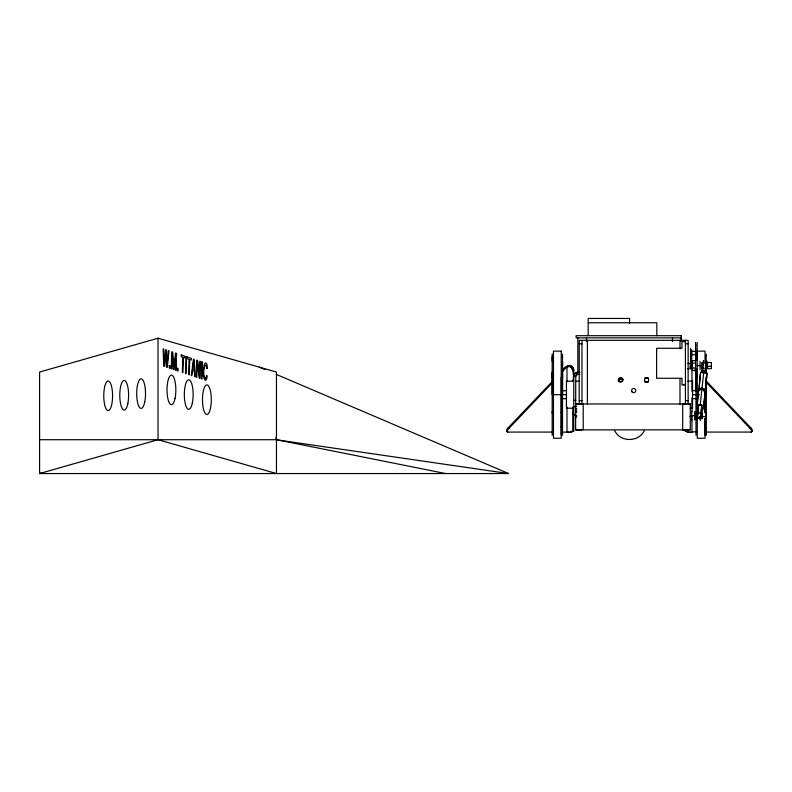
<?xml version="1.0" encoding="UTF-8"?>
<svg xmlns="http://www.w3.org/2000/svg" width="792" height="792" viewBox="0 0 792 792"><rect width="100%" height="100%" fill="white"/><g stroke="black" fill="none" stroke-linecap="round" stroke-linejoin="round"><path stroke-width="1.19" d="M562.518 378.022L562.518 362.696M691.763 417.513L691.763 415.661L696.416 415.661L696.416 416.176M692.386 367.072L692.386 366.488M692.386 364.696L690.327 364.35L692.386 364.449M692.386 364.063L690.327 363.696L690.327 367.488L692.436 367.478M695.98 391.129L695.98 372.082M696.416 416.701L696.416 415.087M698.257 412.533L697.039 413.236L698.197 412.464L696.237 415.929L696.416 413.77L697.227 412.978L696.613 413.998M701.811 364.835L701.801 366.151M701.811 367.429L701.811 366.627M701.811 367.052L702.949 368.419L702.89 367.092M705.029 391.1L705.029 412.602L705.029 391.169M562.518 372.082L562.518 394.683M695.594 351.886L695.604 348.203M552.173 361.35L552.173 356.697M562.518 364.558L562.518 361.35M706.316 363.409L706.325 361.35M695.594 346.559L695.594 344.213M701.95 416.958L701.544 418.057C699.009 420.156 702.128 412.86 700.445 412.493M697.96 412.493L697.485 418.285L696.643 417.552L697.465 418.107M690.594 351.579L690.614 350.698M706.999 373.596L705.326 391.278L706.999 373.596L705.712 368.983L705.276 372.953L702.187 372.715L703.474 360.617L703.553 362.706M705.276 372.953L705.306 371.735M706.009 370.498L706.246 368.26L707.563 366.825M702.732 415.929L702.098 416.384L701.405 415.79L702.464 415.226L702.177 415.81M707.563 366.617L707.563 365.775M698.059 412.929L696.495 414.503M553.459 376.735L553.459 374.824M697.267 376.735L697.267 374.824M552.173 413.058L552.173 411.592M561.221 412.642L561.221 376.992M705.246 368.923C707.533 364.181 706.325 351.232 705.296 371.893M705.029 394.683L706.325 394.683L706.325 376.735L706.325 435.273M561.221 427.046L561.221 412.385M697.386 417.859L696.96 417.275L697.356 420.275M700.445 418.166L700.445 420.512M700.484 417.433L701.742 404.91L701.365 412.503L703.504 408.157L705.197 392.436L705.187 390.476L701.91 389.248L698.663 389.971L696.97 405.692L698.277 412.266M706.642 362.944L706.672 361.063C706.791 364.508 706.553 362.122 706.256 362.983L705.969 362.479M705.029 427.046L705.029 418.483L705.029 438.233L697.267 438.233L697.267 416.691L698.108 418.186M552.173 376.992L552.173 372.082M696.049 415.85L696.455 414.246M702.484 363.33C700.623 364.973 704.316 360.904 703.415 363.152M579.942 374.319L576.952 374.398L575.754 376.042C570.775 376.18 577.299 370.27 579.942 372.359M703.365 365.587C704.731 362.815 701.098 365.914 702.979 365.587L703.662 362.36L703.058 362.637M706.325 362.33L707.038 363.152M697.386 417.226L698.643 404.672L698.257 409.276L696.97 405.692M705.989 364.043C707.85 363.904 704.147 368.963 707.127 365.587L706.939 364.27L705.959 364.27M561.221 435.036L561.221 426.68M705.029 435.036L705.029 426.68M707.563 366.488L711.364 366.27M705.949 368.072C708.543 367.171 703.623 369.389 706.108 368.221M698.801 390.773L700.474 373.101L702.613 368.745L702.633 370.745M696.98 407.652L698.663 389.971M699.158 387.407L700.474 373.101M702.187 372.715L702.613 368.745M701.91 389.248L700.227 404.959L701.771 405.544M700.247 389.912L702.039 388.09L703.732 372.369M701.365 412.503L701.682 409.523M701.385 413.414L701.702 410.464M703.504 408.157L705.187 390.476L703.553 390.921M700.732 418.354L700.801 417.711L701.554 418.087L699.94 418.928L701.425 418.136L700.673 418.562M702.385 416.948L702.177 417.433M581.13 429.838L575.636 429.749L575.754 376.042L577.477 374.319L577.477 372.359L574.398 374.141M706.157 368.023L705.712 368.676L707.296 367.775M702.177 416.562L702.177 415.424M706.088 365.498L705.919 364.498C705.395 365.607 708.632 364.181 706.088 365.587M575.764 372.834L574.141 374.467L573.784 376.042L574.952 373.359L577.477 372.359M575.754 376.042L576.952 374.398M573.784 376.042L574.121 374.557M691.634 352.361L691.634 353.697M705.989 366.825L705.424 367.369L705.989 367.013M572.755 406.92L572.755 431.412L570.389 432.254L562.063 432.076M618.275 381.229L618.384 378.992M705.959 364.172L706.325 354.093M703.682 390.575L702.039 388.09L698.782 388.813M702.524 363.152C702.108 364.033 704.603 363.508 702.553 363.122M691.624 350.698L691.634 351.579M701.346 409.513L703.494 406.197M622.274 381.467L622.651 378.982L621.255 377.933M706.207 368.221L707.167 367.736M644.203 430.798C638.689 442.372 620.275 442.372 614.76 430.798M702.167 417.532C701.029 417.79 702.831 417.859 701.682 417.127M697.504 416.948L698.039 417.839A1.317 0.812 0 0 0 698.079 418.493M552.202 432.076L507.84 432.076L507.147 431.412A3.396 1.297 -46.4 0 1 508.088 427.898L552.806 380.932M562.082 371.181C564.013 365.508 573.487 362.677 573.784 370.636L573.784 431.412L571.121 431.412M507.84 432.076A3.396 1.297 -46.4 0 1 508.781 428.561L552.648 382.477M561.934 372.725C570.814 358.925 575.15 370.636 572.755 381.576M703.415 363.033L702.959 363.152M706.216 363.162L703.415 362.706M572.755 431.412L570.705 432.224L566.993 432.076L566.993 406.93M705.533 432.076L751.123 432.076A3.396 1.297 46.4 0 0 750.192 428.561L750.885 427.898L706.167 380.932M751.123 432.076L751.816 431.412A3.396 1.297 46.4 0 0 750.885 427.898M696.416 415.899L696.861 414.216L696.416 415.503M705.91 368.775L706.712 368.32L705.187 368.775M705.444 368.181L707.563 366.914M699.554 418.661L700.237 418.859M697.663 413.137L697.158 413.563M703.464 362.399L702.603 363.033L703.761 362.518M566.993 367.409L568.22 366.508L570.567 366.597L571.745 367.567L572.755 370.636L573.784 370.636C574.101 366.795 569.191 363.577 566.3 366.745L566.993 367.409L566.993 381.774M703.702 362.687L703.167 362.954M699.683 417.671L700.603 417.107M700.772 414.751L701.732 414.167L701.019 416.533L702.177 415.988M703.969 362.271L702.682 363.003M620.284 377.933L618.691 379.982L619.987 381.922M42.045 473.2L39.6 473.547L158.034 439.708L276.457 473.547L276.457 372.042L158.034 338.204L39.6 372.042L39.6 473.547L508.583 473.547L276.319 374.398M701.108 389.199L702.276 389.149M701.811 363.746L701.811 364.676M706.187 368.696L705.335 368.864L706.028 368.379M690.327 366.825L692.386 366.637M686.545 403.95L690.278 403.89L690.278 429.749L684.783 429.838M687.614 403.93L688.139 403.89M622.74 379.358L618.799 379.507L622.839 379.734M692.564 367.221L690.327 367.3L692.624 367.3M701.663 414.018L702.177 414.018M686.545 429.818L690.278 429.749L684.536 429.838M686.149 403.96L690.278 403.89L684.783 403.969M686.149 429.818L688.139 429.64M619.225 378.645L622.304 378.596M690.327 367.488L692.386 367.448M703.108 367.508L701.663 366.904M687.515 403.989L682.704 403.979L682.704 429.878L685.258 429.868M701.89 365.587L701.742 364.27L702.435 364.27L702.009 365.587L697.148 365.587M685.605 404.009L583.209 403.979L583.209 429.878L682.704 429.848M682.704 429.878L685.605 429.868M588.199 322.76L656.835 322.76L656.835 335.699M685.427 341.629L681.971 341.629L681.971 348.272L656.627 348.272L656.627 378.269L681.971 378.269L681.971 384.912L685.427 384.912M579.239 343.768L581.962 343.768M685.427 343.768L688.139 343.768M690.594 349.995L691.634 349.995L691.634 362.063L690.594 362.063M695.594 351.391L691.456 351.391L691.456 360.687M695.594 352.311L697.148 352.311M691.456 354.757L695.594 354.757M696.376 356.38L697.148 356.38M695.594 360.608L692.386 360.608L692.386 370.567L695.594 370.567L695.594 342.421M692.386 363.102L695.594 363.102M688.01 363.33L690.594 363.33M706.009 365.587L705.415 365.587M690.327 366.003L692.436 366.003M705.236 366.914C706.573 368.498 706.296 366.211 706.702 367.359L706.563 368.023M692.386 368.082L695.594 368.082M687.496 368.785L690.594 368.785L690.594 348.272M644.846 377.873L648.539 377.873M573.428 381.17L566.438 381.17L566.438 408.207L573.428 408.207M575.754 381.17L579.199 381.17M687.872 381.17L692.525 381.17L692.525 408.207L690.198 408.207M644.846 382.081L648.539 382.081M561.508 390.713L566.438 390.713M692.525 390.634L696.227 390.634M566.438 394.683L552.173 394.683L552.173 376.735M692.525 394.683L699.484 394.683M561.508 398.663L566.438 398.663M692.525 398.663L696.227 398.663M573.784 400.386L575.754 400.386M579.239 400.673L581.962 400.673M685.427 400.673L688.139 400.673M581.13 403.969L575.636 403.89L578.299 403.93M579.239 404.118L581.962 404.118M685.427 404.118L688.139 404.118M575.636 406.336L576.705 406.336M573.784 406.633L575.754 406.633M575.636 408.494L576.705 408.494M575.636 410.098L576.705 410.098M575.636 411.721L576.705 411.721M575.636 411.85L576.705 411.85M572.755 414.167L573.784 414.167M573.784 415.117L575.754 415.117M575.636 415.701L576.705 415.701M689.862 416.265L692.327 416.265M697.079 416.265L696.109 416.701L696.861 417.592L696.416 416.533M700.118 416.265L702.177 416.265M702.177 416.651L705.969 416.651M575.636 416.968L576.705 416.968M695.703 417.038L696.416 417.038M575.636 429.413L576.705 429.413M575.636 429.64L576.705 429.64M687.842 431.412L685.179 431.412L685.179 430.106M696.901 432.076C694.505 430.571 686.298 434.828 686.218 430.106M39.6 439.708L276.457 439.708L445.639 473.547M690.327 363.884L692.436 363.884M580.308 404.009L583.209 404.019M580.308 429.868L583.209 429.878M690.327 367.082L692.624 367.102M578.408 403.989L581.377 403.979M581.377 429.838L575.636 429.749L579.764 429.818M690.327 363.696L692.386 363.726M579.764 403.96L575.636 403.89M579.368 403.95L577.774 403.89M579.368 429.818L577.774 429.64M619.819 378.17L621.977 378.259M619.176 378.715L622.571 378.903M702.276 370.785L705.365 371.022M702.187 372.2L705.276 372.438M701.643 389.1L703.167 389.397M698.673 404.791L701.771 405.029M698.574 405.138L701.672 405.375M697.732 412.998L700.821 413.236M702.177 417.047L700.138 416.651M699.613 418.404L700.138 418.72M508.583 473.547L276.457 439.808L275.893 437.432M701.059 413.572L701.732 413.731M700.197 412.87L700.9 413.048M702.86 368.042L702.296 368.032L702.91 368.468M702.039 388.09L705.306 389.317M700.762 415.008L702.177 415.909M699.989 416.642L700.613 416.909M259.33 367.142L264.993 369.567M706.167 362.568L707.127 363.152M508.088 427.898L508.781 428.561M686.218 431.412L688.268 432.224L691.97 432.076L691.97 418.899M697.574 418.641L696.158 416.8M697.217 418.255L696.277 416.968M695.198 369.409L696.881 371.181M694.505 370.062L696.188 371.834M706.316 382.477L750.192 428.561M702.87 367.904L702.435 366.914M701.504 366.914L702.148 367.844L701.93 367.32M702.237 413.87L702.484 414.85M695.98 377.774L695.98 373.398M552.173 377.774L552.173 373.398M697.257 375.477L697.267 376.002M553.45 375.477L553.459 376.002M695.98 411.592L695.99 412.682M705.712 368.983L705.721 370.983M706.316 367.32L706.325 373.398M706.325 367.389L706.325 373.794M705.969 412.563L705.969 418.75M705.029 361.469L705.029 351.133L697.267 351.133L697.267 360.36M702.177 412.563L702.177 418.75M701.811 362.647L701.811 368.527M700.078 361.36L700.078 369.815M697.267 369.369L697.267 413.879M697.148 342.421L697.148 369.815M696.416 412.721L696.416 418.681M695.98 368.914L695.98 414.196M695.98 416.503L695.98 435.273M694.693 411.434L694.693 419.978M691.97 367.409L691.97 391.357M691.97 397.911L691.97 411.711M691.763 411.434L691.763 419.978M688.139 404.385L688.139 340.312L579.239 340.312L579.199 404.524M685.427 340.312L685.427 404.385M683.704 384.368L683.704 384.912M681.11 337.867L681.11 341.56M679.991 340.312L679.991 348.935M679.991 378.497L679.991 404.365M672.487 337.867L672.487 341.56M629.591 323.374L629.591 318.453L588.199 318.453L588.199 335.699M587.387 340.312L587.387 404.365M586.476 337.867L586.476 341.56M581.962 340.312L581.962 404.385M577.853 337.867L577.853 372.359M569.299 365.399L569.299 366.29M562.518 354.093L562.518 435.273M552.173 354.093L552.173 435.273M158.034 338.204L158.034 439.708M700.514 412.84A1.317 0.812 0 0 1 700.613 413.147M203.366 370.973C202.128 374.735 205.781 386.407 207.207 376.25L206.662 375.408L205.742 378.695C202.831 376.537 202.99 365.874 206.128 364.904L206.801 368.676L207.415 368.329L207.108 365.488A5.603 1.663 -90 0 0 206.415 363.469L205.316 362.865L204.247 364.409L203.366 370.973M199.624 370.23L199.515 375.804L197.693 360.479L196.762 360.172L196.258 377.101L196.812 377.289L197.238 362.092L199.188 378.081L199.95 378.338L200.445 361.409L199.891 361.221L199.624 370.23M172.171 354.361L171.755 368.884L171.22 368.706L171.725 351.767L172.725 352.103L173.755 367.736L175.586 353.064L176.576 353.4L176.071 370.329L175.507 370.141L175.972 354.836L174.012 369.636L173.25 369.379L172.319 353.608L172.171 354.361M169.33 365.538L169.25 368.042L169.993 368.29L170.072 365.785L169.33 365.538M177.378 368.24L177.309 370.745L178.052 370.993L178.121 368.488L177.378 368.24M181.279 354.974L181.229 356.677L182.794 357.202L182.338 372.428L182.942 372.636L183.398 357.41L184.972 357.935L185.021 356.232L181.279 354.974M186.011 356.558L185.506 373.497L186.1 373.695L186.605 356.756L186.011 356.558M187.585 357.093L187.536 358.796L189.1 359.32L188.654 374.547L189.248 374.755L189.704 359.518L191.288 360.053L191.337 358.35L187.585 357.093M201.881 361.885L201.386 378.823L201.98 379.022L202.475 362.083L201.881 361.885M167.3 362.508L167.062 365.379L166.478 350.005L165.647 349.727L164.271 364.449L163.746 349.094L163.132 348.886L163.756 366.191L164.538 366.458L165.934 351.638L166.518 367.122L167.31 367.389L168.983 350.846L168.399 350.658L167.3 362.508M193.703 360.697L192.733 368.914L194.287 369.438L193.703 360.697M192.575 370.438L191.911 375.636L191.327 375.448L193.446 359.053L194.198 359.311L195.317 376.784L194.703 376.576L194.367 371.042L192.575 370.438M702.247 364.142L701.633 365.855L702.247 364.142M697.574 412.682L697.623 412.672M681.318 335.699L576.13 335.699L576.13 337.867L681.318 337.867L681.318 335.699M561.221 351.133L553.459 351.133L553.459 438.233L561.221 438.233L561.221 351.133M711.364 362.488L707.563 362.488L707.563 368.696L711.364 368.696L711.364 362.488M701.078 412.81L700.514 412.533L701.078 412.81M127.809 403.722A14.8 4.405 -90 0 0 124.562 380.507A14.8 4.405 -90 0 0 120.206 401.554A14.8 4.405 -90 0 0 127.809 403.722M175.042 398.396A14.8 4.405 -90 0 0 171.805 375.18A14.8 4.405 -90 0 0 167.449 396.228A14.8 4.405 -90 0 0 175.042 398.396M104.554 387.357A14.8 4.405 90 0 0 107.791 410.573A14.8 4.405 90 0 0 112.157 389.535A14.8 4.405 90 0 0 104.554 387.357M144.718 402.088A14.8 4.405 -90 0 0 141.481 378.873A14.8 4.405 -90 0 0 137.115 399.911A14.8 4.405 -90 0 0 144.718 402.088M192.347 403.019A14.8 4.405 -90 0 0 189.11 379.813A14.8 4.405 -90 0 0 184.744 400.851A14.8 4.405 -90 0 0 192.347 403.019M210.494 408.157A14.8 4.405 -90 0 0 207.247 384.942A14.8 4.405 -90 0 0 202.891 405.989A14.8 4.405 -90 0 0 210.494 408.157M619.126 381.259A2.109 2.109 0 0 0 622.74 380.784A2.109 2.109 0 0 0 620.512 377.893A2.109 2.109 0 0 0 619.126 381.259M631.957 391.713A2.109 2.109 0 0 0 635.59 391.446A2.109 2.109 0 0 0 633.531 388.436A2.109 2.109 0 0 0 631.957 391.713M644.856 381.16A2.109 2.109 0 0 0 648.49 380.893A2.109 2.109 0 0 0 646.43 377.883A2.109 2.109 0 0 0 644.856 381.16"/></g></svg>
